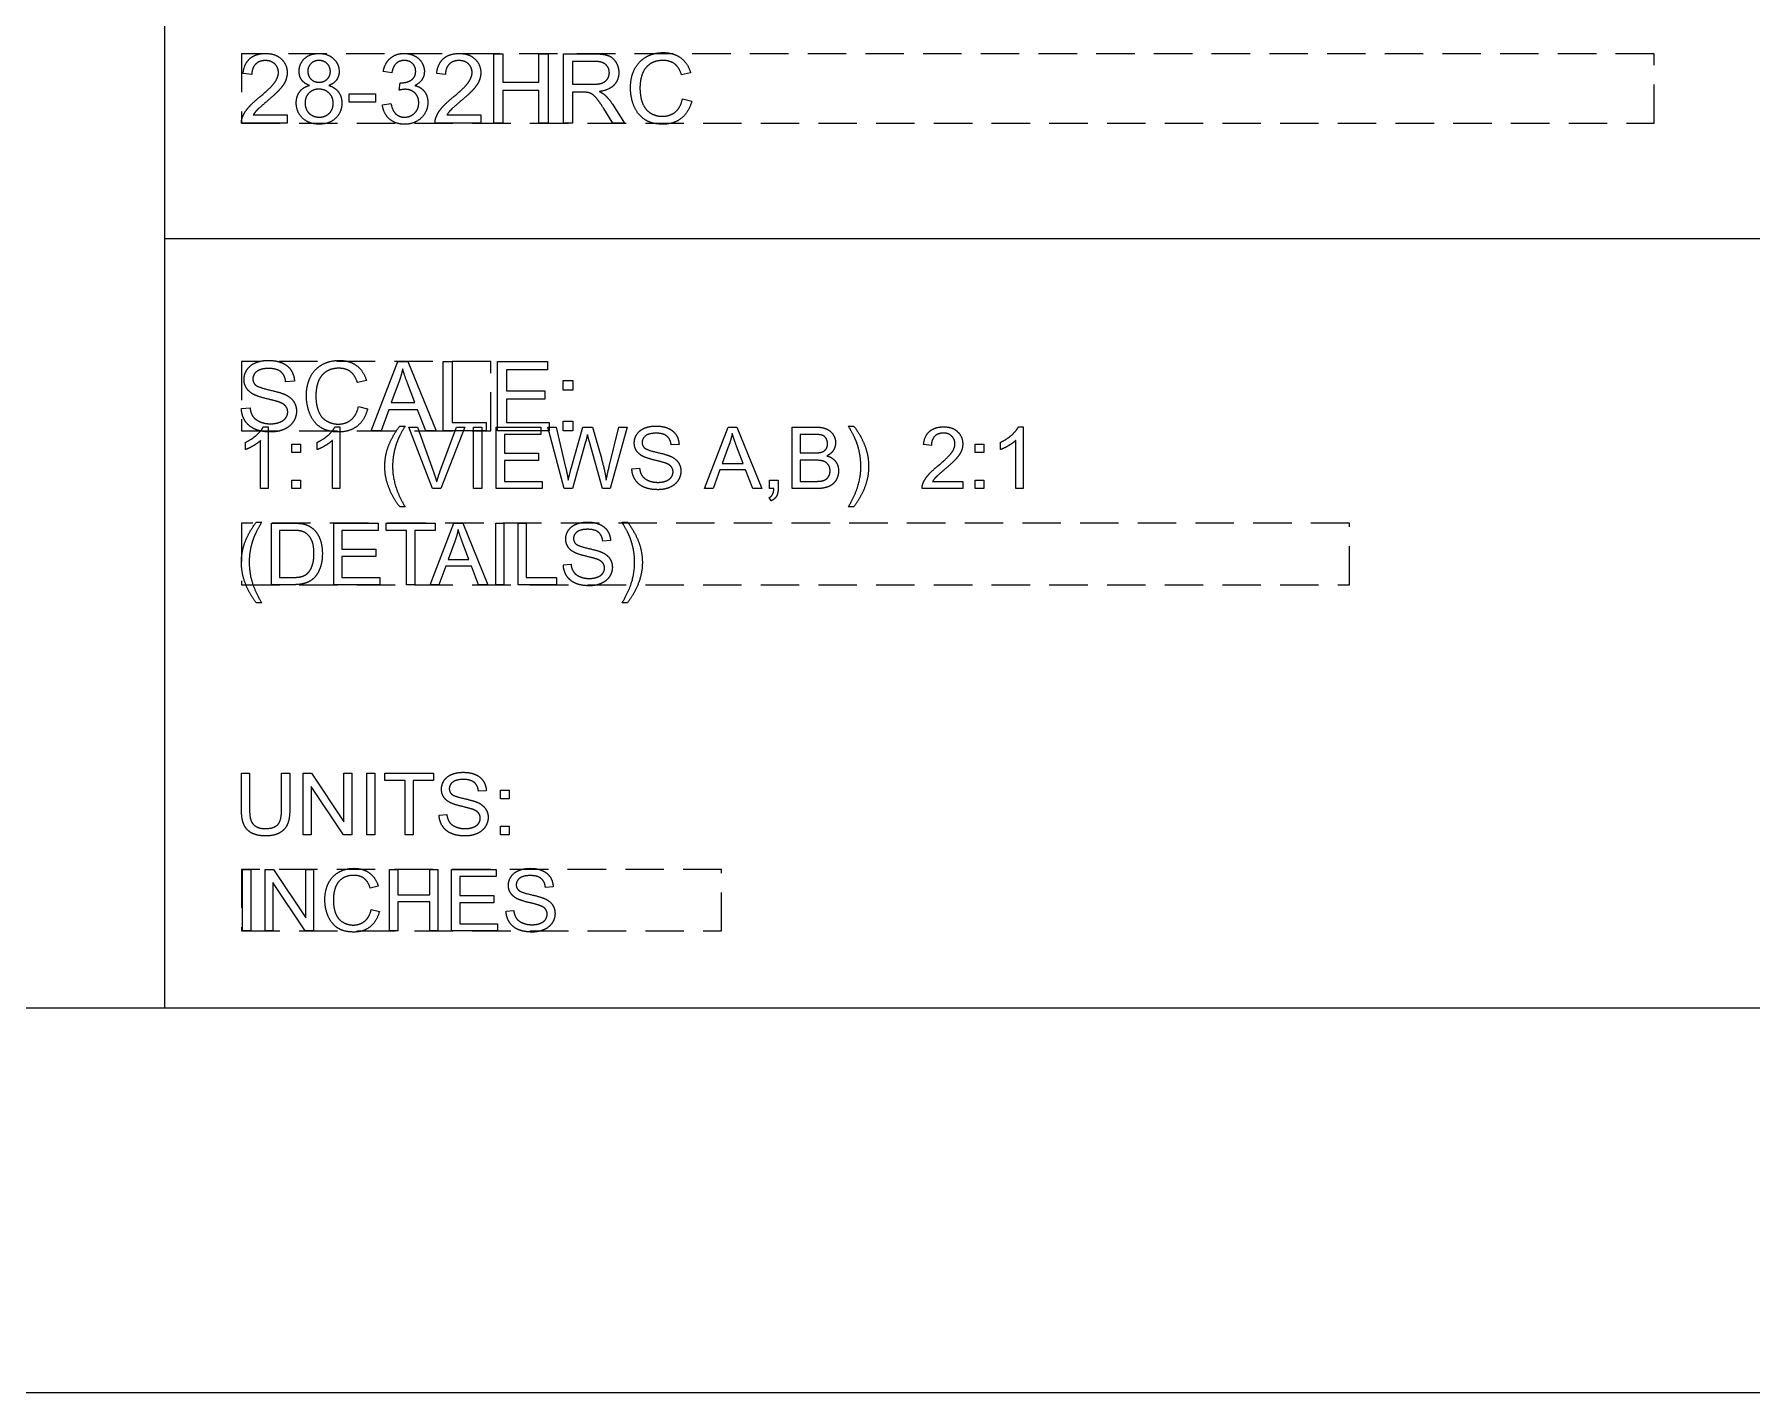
# Model space of a CAD drawing. Header units: millimetres. Extents: x 0 to 340, y 0 to 220.
# Drawn here: x 253.31 to 275.63, y 0 to 17.65 of the extents above; entities that cross this region are included whole.
import ezdxf

# ---------------------------------------------------------------- set-up
doc = ezdxf.new("R2010")
doc.units = ezdxf.units.MM
doc.linetypes.add('DASHED', pattern=[0.75, 0.5, -0.25])
doc.layers.get('0').update_dxf_attribs({"linetype": 'CONTINUOUS'})

msp = doc.modelspace()

# ---------------------------------------------------------------- linework, layer by layer
for p, q in [((255, 35), (255, 5)), ((259.28, 16.5), (259.28, 17.4)), ((259.28, 17.4), (259.399, 17.4)), ((259.399, 17.4), (259.399, 17.03)), ((259.866, 17.03), (259.866, 17.4)), ((259.866, 17.4), (259.986, 17.4)), ((259.986, 17.4), (259.986, 16.5)), ((260.186, 16.5), (260.186, 17.4)), ((260.186, 17.4), (260.585, 17.4)), ((260.59, 17.301), (260.305, 17.301)), ((260.305, 17.301), (260.305, 17.003)), ((256.136, 17.132), (256.022, 17.143)), ((257.955, 17.151), (257.844, 17.17)), ((258.051, 16.926), (258.063, 17.023)), ((258.652, 17.132), (258.539, 17.143)), ((259.399, 17.03), (259.866, 17.03)), ((260.305, 17.003), (260.561, 17.003)), ((261.838, 17.153), (261.72, 17.126)), ((257.402, 16.77), (257.402, 16.881)), ((257.402, 16.881), (257.741, 16.881)), ((257.741, 16.77), (257.402, 16.77)), ((257.741, 16.881), (257.741, 16.77)), ((257.833, 16.738), (257.944, 16.752)), ((259.866, 16.924), (259.399, 16.924)), ((259.399, 16.924), (259.399, 16.5)), ((259.866, 16.5), (259.866, 16.924)), ((260.443, 16.9), (260.305, 16.9)), ((260.305, 16.9), (260.305, 16.5)), ((260.822, 16.745), (260.979, 16.5)), ((261.734, 16.816), (261.853, 16.785)), ((256.155, 16.606), (256.596, 16.606)), ((256.596, 16.606), (256.596, 16.5)), ((258.671, 16.606), (259.113, 16.606)), ((259.113, 16.606), (259.113, 16.5)), ((260.829, 16.5), (260.71, 16.687)), ((256.596, 16.5), (256.001, 16.5)), ((259.113, 16.5), (258.518, 16.5)), ((259.399, 16.5), (259.28, 16.5)), ((259.986, 16.5), (259.866, 16.5)), ((260.305, 16.5), (260.186, 16.5)), ((260.979, 16.5), (260.829, 16.5)), ((255, 15), (335, 15)), ((257.688, 12.5), (258.034, 13.4)), ((258.034, 13.4), (258.162, 13.4)), ((258.162, 13.4), (258.531, 12.5)), ((258.621, 12.5), (258.621, 13.4)), ((258.621, 13.4), (258.74, 13.4)), ((258.74, 13.4), (258.74, 12.606)), ((259.327, 12.5), (259.327, 13.4)), ((259.327, 13.4), (259.978, 13.4)), ((259.978, 13.4), (259.978, 13.294)), ((259.978, 13.294), (259.447, 13.294)), ((259.447, 13.294), (259.447, 13.018)), ((256.689, 13.146), (256.575, 13.138)), ((257.625, 13.153), (257.508, 13.126)), ((258.047, 13.134), (257.948, 12.87)), ((258.253, 12.87), (258.159, 13.119)), ((259.447, 13.018), (259.944, 13.018)), ((259.944, 13.018), (259.944, 12.913)), ((260.18, 13.026), (260.18, 13.152)), ((260.18, 13.152), (260.306, 13.152)), ((260.306, 13.026), (260.18, 13.026)), ((260.306, 13.152), (260.306, 13.026)), ((256, 12.789), (256.112, 12.799)), ((257.521, 12.816), (257.64, 12.785)), ((257.914, 12.773), (257.815, 12.5)), ((258.29, 12.773), (257.914, 12.773)), ((257.948, 12.87), (258.253, 12.87)), ((258.395, 12.5), (258.29, 12.773)), ((259.944, 12.913), (259.447, 12.913)), ((259.447, 12.913), (259.447, 12.606)), ((256.285, 12.552), (256.349, 12.552)), ((256.349, 12.552), (256.349, 11.749)), ((257.217, 12.552), (257.281, 12.552)), ((257.281, 12.552), (257.281, 11.749)), ((257.815, 12.5), (257.688, 12.5)), ((258.058, 12.562), (258.128, 12.562)), ((258.483, 11.749), (258.174, 12.549)), ((258.174, 12.549), (258.288, 12.549)), ((258.288, 12.549), (258.496, 11.967)), ((258.531, 12.5), (258.395, 12.5)), ((258.581, 11.967), (258.797, 12.549)), ((258.905, 12.549), (258.592, 11.749)), ((259.183, 12.5), (258.621, 12.5)), ((258.74, 12.606), (259.183, 12.606)), ((258.797, 12.549), (258.905, 12.549)), ((259.018, 11.749), (259.018, 12.549)), ((259.018, 12.549), (259.124, 12.549)), ((259.124, 12.549), (259.124, 11.749)), ((259.183, 12.606), (259.183, 12.5)), ((259.313, 11.749), (259.313, 12.549)), ((259.313, 12.549), (259.891, 12.549)), ((259.999, 12.5), (259.327, 12.5)), ((259.447, 12.606), (259.999, 12.606)), ((259.891, 12.549), (259.891, 12.454)), ((260.196, 11.749), (259.984, 12.549)), ((259.984, 12.549), (260.092, 12.549)), ((259.999, 12.606), (259.999, 12.5)), ((260.092, 12.549), (260.214, 12.024)), ((260.18, 12.5), (260.18, 12.626)), ((260.18, 12.626), (260.306, 12.626)), ((260.306, 12.5), (260.18, 12.5)), ((260.284, 12.008), (260.436, 12.549)), ((260.306, 12.626), (260.306, 12.5)), ((260.436, 12.549), (260.564, 12.549)), ((260.564, 12.549), (260.678, 12.144)), ((260.78, 12.035), (260.906, 12.549)), ((261.012, 12.549), (260.793, 11.749)), ((260.906, 12.549), (261.012, 12.549)), ((262.017, 11.749), (262.325, 12.549)), ((262.325, 12.549), (262.439, 12.549)), ((262.439, 12.549), (262.766, 11.749)), ((263.157, 11.749), (263.157, 12.549)), ((263.157, 12.549), (263.457, 12.549)), ((263.888, 12.562), (263.959, 12.562)), ((266.099, 12.552), (266.162, 12.552)), ((266.162, 12.552), (266.162, 11.749)), ((256.054, 12.256), (256.054, 12.351)), ((256.25, 11.749), (256.25, 12.374)), ((256.655, 12.216), (256.655, 12.328)), ((256.655, 12.328), (256.767, 12.328)), ((256.767, 12.328), (256.767, 12.216)), ((256.986, 12.256), (256.986, 12.351)), ((257.183, 11.749), (257.183, 12.374)), ((259.891, 12.454), (259.419, 12.454)), ((259.419, 12.454), (259.419, 12.209)), ((260.474, 12.358), (260.304, 11.749)), ((260.691, 11.749), (260.522, 12.358)), ((261.688, 12.323), (261.586, 12.316)), ((262.336, 12.312), (262.248, 12.077)), ((262.52, 12.077), (262.436, 12.299)), ((263.423, 12.454), (263.263, 12.454)), ((263.263, 12.454), (263.263, 12.212)), ((264.967, 12.31), (264.866, 12.32)), ((265.536, 12.216), (265.536, 12.328)), ((265.536, 12.328), (265.648, 12.328)), ((265.648, 12.328), (265.648, 12.216)), ((265.867, 12.256), (265.867, 12.351)), ((266.064, 11.749), (266.064, 12.374)), ((256.767, 12.216), (256.655, 12.216)), ((259.419, 12.209), (259.861, 12.209)), ((259.861, 12.115), (259.419, 12.115)), ((259.419, 12.115), (259.419, 11.843)), ((259.861, 12.209), (259.861, 12.115)), ((262.248, 12.077), (262.52, 12.077)), ((263.263, 12.212), (263.436, 12.212)), ((263.448, 12.118), (263.263, 12.118)), ((263.263, 12.118), (263.263, 11.843)), ((265.648, 12.216), (265.536, 12.216)), ((256.655, 11.749), (256.655, 11.86)), ((256.655, 11.86), (256.767, 11.86)), ((256.767, 11.86), (256.767, 11.749)), ((259.419, 11.843), (259.91, 11.843)), ((259.91, 11.843), (259.91, 11.749)), ((261.075, 12.006), (261.175, 12.014)), ((262.218, 11.991), (262.13, 11.749)), ((262.552, 11.991), (262.218, 11.991)), ((262.646, 11.749), (262.552, 11.991)), ((262.864, 11.749), (262.864, 11.86)), ((262.864, 11.86), (262.976, 11.86)), ((262.976, 11.86), (262.976, 11.749)), ((263.263, 11.843), (263.462, 11.843)), ((264.984, 11.843), (265.376, 11.843)), ((265.376, 11.843), (265.376, 11.749)), ((265.536, 11.749), (265.536, 11.86)), ((265.536, 11.86), (265.648, 11.86)), ((265.648, 11.86), (265.648, 11.749)), ((256.349, 11.749), (256.25, 11.749)), ((256.767, 11.749), (256.655, 11.749)), ((257.281, 11.749), (257.183, 11.749)), ((258.592, 11.749), (258.483, 11.749)), ((259.124, 11.749), (259.018, 11.749)), ((259.91, 11.749), (259.313, 11.749)), ((260.304, 11.749), (260.196, 11.749)), ((260.793, 11.749), (260.691, 11.749)), ((262.13, 11.749), (262.017, 11.749)), ((262.766, 11.749), (262.646, 11.749)), ((262.885, 11.59), (262.857, 11.632)), ((262.92, 11.749), (262.864, 11.749)), ((263.462, 11.749), (263.157, 11.749)), ((265.376, 11.749), (264.847, 11.749)), ((265.648, 11.749), (265.536, 11.749)), ((266.162, 11.749), (266.064, 11.749)), ((258.128, 11.513), (258.058, 11.513)), ((263.959, 11.513), (263.888, 11.513)), ((256.194, 11.314), (256.264, 11.314)), ((256.391, 10.5), (256.391, 11.3)), ((256.391, 11.3), (256.666, 11.3)), ((256.665, 11.206), (256.497, 11.206)), ((256.497, 11.206), (256.497, 10.594)), ((257.2, 10.5), (257.2, 11.3)), ((257.2, 11.3), (257.778, 11.3)), ((257.778, 11.206), (257.306, 11.206)), ((257.306, 11.206), (257.306, 10.961)), ((257.778, 11.3), (257.778, 11.206)), ((257.883, 11.206), (257.883, 11.3)), ((257.883, 11.3), (258.517, 11.3)), ((258.147, 11.206), (257.883, 11.206)), ((258.147, 10.5), (258.147, 11.206)), ((258.517, 11.206), (258.253, 11.206)), ((258.253, 11.206), (258.253, 10.5)), ((258.455, 10.5), (258.762, 11.3)), ((258.517, 11.3), (258.517, 11.206)), ((258.762, 11.3), (258.876, 11.3)), ((258.876, 11.3), (259.204, 10.5)), ((259.306, 10.5), (259.306, 11.3)), ((259.306, 11.3), (259.412, 11.3)), ((259.412, 11.3), (259.412, 10.5)), ((259.595, 10.5), (259.595, 11.3)), ((259.595, 11.3), (259.7, 11.3)), ((259.7, 11.3), (259.7, 10.594)), ((260.947, 11.314), (261.018, 11.314)), ((257.306, 10.961), (257.748, 10.961)), ((257.748, 10.961), (257.748, 10.867)), ((258.774, 11.063), (258.686, 10.829)), ((258.957, 10.829), (258.874, 11.05)), ((260.797, 11.075), (260.696, 11.067)), ((257.748, 10.867), (257.306, 10.867)), ((257.306, 10.867), (257.306, 10.594)), ((258.655, 10.742), (258.568, 10.5)), ((258.99, 10.742), (258.655, 10.742)), ((258.686, 10.829), (258.957, 10.829)), ((259.083, 10.5), (258.99, 10.742)), ((260.184, 10.757), (260.284, 10.766)), ((256.679, 10.5), (256.391, 10.5)), ((256.497, 10.594), (256.667, 10.594)), ((257.797, 10.5), (257.2, 10.5)), ((257.306, 10.594), (257.797, 10.594)), ((257.797, 10.594), (257.797, 10.5)), ((258.253, 10.5), (258.147, 10.5)), ((258.568, 10.5), (258.455, 10.5)), ((259.204, 10.5), (259.083, 10.5)), ((259.412, 10.5), (259.306, 10.5)), ((260.094, 10.5), (259.595, 10.5)), ((259.7, 10.594), (260.094, 10.594)), ((260.094, 10.594), (260.094, 10.5)), ((256.264, 10.265), (256.194, 10.265)), ((261.018, 10.265), (260.947, 10.265)), ((256, 7.586), (256, 8.049)), ((256, 8.049), (256.106, 8.049)), ((256.106, 8.049), (256.106, 7.587)), ((256.523, 8.049), (256.629, 8.049)), ((256.523, 7.587), (256.523, 8.049)), ((256.629, 8.049), (256.629, 7.586)), ((256.804, 7.249), (256.804, 8.049)), ((256.804, 8.049), (256.913, 8.049)), ((256.913, 8.049), (257.333, 7.42)), ((257.333, 7.42), (257.333, 8.049)), ((257.333, 8.049), (257.435, 8.049)), ((257.435, 8.049), (257.435, 7.249)), ((257.631, 7.249), (257.631, 8.049)), ((257.631, 8.049), (257.736, 8.049)), ((257.736, 8.049), (257.736, 7.249)), ((257.863, 7.954), (257.863, 8.049)), ((257.863, 8.049), (258.497, 8.049)), ((258.497, 8.049), (258.497, 7.954)), ((257.326, 7.249), (256.906, 7.877)), ((256.906, 7.877), (256.906, 7.249)), ((258.127, 7.954), (257.863, 7.954)), ((258.127, 7.249), (258.127, 7.954)), ((258.497, 7.954), (258.232, 7.954)), ((258.232, 7.954), (258.232, 7.249)), ((259.183, 7.823), (259.081, 7.816)), ((259.366, 7.716), (259.366, 7.828)), ((259.366, 7.828), (259.478, 7.828)), ((259.478, 7.828), (259.478, 7.716)), ((259.478, 7.716), (259.366, 7.716)), ((258.57, 7.506), (258.67, 7.514)), ((256.906, 7.249), (256.804, 7.249)), ((257.435, 7.249), (257.326, 7.249)), ((257.736, 7.249), (257.631, 7.249)), ((258.232, 7.249), (258.127, 7.249)), ((259.366, 7.249), (259.366, 7.36)), ((259.366, 7.36), (259.478, 7.36)), ((259.478, 7.249), (259.366, 7.249)), ((259.478, 7.36), (259.478, 7.249)), ((256.016, 6), (256.016, 6.8)), ((256.016, 6.8), (256.122, 6.8)), ((256.122, 6.8), (256.122, 6)), ((256.308, 6), (256.308, 6.8)), ((256.308, 6.8), (256.416, 6.8)), ((256.416, 6.8), (256.837, 6.172)), ((256.837, 6.172), (256.837, 6.8)), ((256.837, 6.8), (256.938, 6.8)), ((256.938, 6.8), (256.938, 6)), ((257.926, 6), (257.926, 6.8)), ((257.926, 6.8), (258.032, 6.8)), ((258.032, 6.8), (258.032, 6.471)), ((258.448, 6.471), (258.448, 6.8)), ((258.448, 6.8), (258.554, 6.8)), ((258.554, 6.8), (258.554, 6)), ((258.732, 6), (258.732, 6.8)), ((258.732, 6.8), (259.311, 6.8)), ((259.311, 6.706), (258.838, 6.706)), ((258.838, 6.706), (258.838, 6.461)), ((259.311, 6.8), (259.311, 6.706)), ((256.829, 6), (256.409, 6.629)), ((256.409, 6.629), (256.409, 6)), ((257.779, 6.581), (257.675, 6.556)), ((260.052, 6.575), (259.951, 6.567)), ((257.687, 6.28), (257.793, 6.254)), ((258.032, 6.471), (258.448, 6.471)), ((258.448, 6.377), (258.032, 6.377)), ((258.032, 6.377), (258.032, 6)), ((258.448, 6), (258.448, 6.377)), ((258.838, 6.461), (259.281, 6.461)), ((259.281, 6.367), (258.838, 6.367)), ((258.838, 6.367), (258.838, 6.094)), ((259.281, 6.461), (259.281, 6.367)), ((259.44, 6.257), (259.539, 6.266)), ((258.838, 6.094), (259.329, 6.094)), ((259.329, 6.094), (259.329, 6)), ((256.122, 6), (256.016, 6)), ((256.409, 6), (256.308, 6)), ((256.938, 6), (256.829, 6)), ((258.032, 6), (257.926, 6)), ((258.554, 6), (258.448, 6)), ((259.329, 6), (258.732, 6)), ((5, 5), (335, 5)), ((255, 5), (335, 5)), ((0, 0), (340, 0))]:
    msp.add_line(p, q)
at = {"linetype": 'DASHED'}
for p, q in [((274.36, 17.4), (256, 17.4)), ((256, 17.4), (256, 16.5)), ((274.36, 16.5), (274.36, 17.4)), ((256, 16.5), (274.36, 16.5)), ((259.24, 13.4), (256, 13.4)), ((256, 13.4), (256, 12.5)), ((259.24, 12.5), (259.24, 13.4)), ((256, 12.5), (259.24, 12.5)), ((270.4, 11.3), (256, 11.3)), ((256, 11.3), (256, 10.5)), ((270.4, 10.5), (270.4, 11.3)), ((256, 10.5), (270.4, 10.5)), ((262.24, 6.8), (256, 6.8)), ((256, 6.8), (256, 6)), ((262.24, 6), (262.24, 6.8)), ((256, 6), (262.24, 6))]:
    msp.add_line(p, q, dxfattribs=at)
for points in [[(261.264, 17.361), (261.363, 17.415), (261.482, 17.415)], [(261.482, 17.415), (261.617, 17.415), (261.709, 17.347)], [(256.022, 17.143), (256.034, 17.27), (256.11, 17.337)], [(256.11, 17.337), (256.186, 17.404), (256.314, 17.404)], [(256.184, 17.264), (256.136, 17.216), (256.136, 17.132)], [(256.312, 17.312), (256.232, 17.312), (256.184, 17.264)], [(256.434, 17.267), (256.387, 17.312), (256.312, 17.312)], [(256.314, 17.404), (256.444, 17.404), (256.519, 17.332)], [(256.481, 17.156), (256.481, 17.222), (256.434, 17.267)], [(256.519, 17.332), (256.595, 17.26), (256.595, 17.154)], [(256.75, 17.172), (256.75, 17.27), (256.82, 17.337)], [(256.82, 17.337), (256.891, 17.404), (257.008, 17.404)], [(256.904, 17.272), (256.863, 17.232), (256.863, 17.175)], [(257.009, 17.313), (256.946, 17.313), (256.904, 17.272)], [(257.008, 17.404), (257.126, 17.404), (257.198, 17.335)], [(257.114, 17.271), (257.072, 17.313), (257.009, 17.313)], [(257.156, 17.169), (257.156, 17.23), (257.114, 17.271)], [(257.198, 17.335), (257.27, 17.267), (257.27, 17.169)], [(257.844, 17.17), (257.864, 17.282), (257.936, 17.343)], [(257.936, 17.343), (258.008, 17.404), (258.115, 17.404)], [(258.01, 17.272), (257.967, 17.232), (257.955, 17.151)], [(258.117, 17.313), (258.053, 17.313), (258.01, 17.272)], [(258.115, 17.404), (258.189, 17.404), (258.251, 17.372)], [(258.224, 17.273), (258.182, 17.313), (258.117, 17.313)], [(258.265, 17.172), (258.265, 17.233), (258.224, 17.273)], [(258.251, 17.372), (258.313, 17.34), (258.345, 17.286)], [(258.345, 17.286), (258.378, 17.231), (258.378, 17.17)], [(258.539, 17.143), (258.55, 17.27), (258.626, 17.337)], [(258.626, 17.337), (258.702, 17.404), (258.831, 17.404)], [(258.701, 17.264), (258.653, 17.216), (258.652, 17.132)], [(258.828, 17.312), (258.748, 17.312), (258.701, 17.264)], [(258.951, 17.267), (258.904, 17.312), (258.828, 17.312)], [(258.831, 17.404), (258.96, 17.404), (259.036, 17.332)], [(258.998, 17.156), (258.998, 17.222), (258.951, 17.267)], [(259.036, 17.332), (259.111, 17.26), (259.111, 17.154)], [(260.585, 17.4), (260.705, 17.4), (260.768, 17.376)], [(260.736, 17.259), (260.69, 17.301), (260.59, 17.301)], [(260.782, 17.154), (260.782, 17.218), (260.736, 17.259)], [(260.768, 17.376), (260.83, 17.352), (260.868, 17.29)], [(260.868, 17.29), (260.905, 17.229), (260.905, 17.154)], [(261.057, 16.957), (261.057, 17.097), (261.111, 17.202)], [(261.111, 17.202), (261.165, 17.307), (261.264, 17.361)], [(261.306, 17.264), (261.237, 17.214), (261.208, 17.13)], [(261.48, 17.313), (261.376, 17.313), (261.306, 17.264)], [(261.63, 17.269), (261.57, 17.313), (261.48, 17.313)], [(261.72, 17.126), (261.689, 17.224), (261.63, 17.269)], [(261.709, 17.347), (261.802, 17.278), (261.838, 17.153)], [(256.231, 16.833), (256.378, 16.953), (256.43, 17.023)], [(256.43, 17.023), (256.481, 17.094), (256.481, 17.156)], [(256.573, 17.048), (256.551, 16.995), (256.499, 16.938)], [(256.595, 17.154), (256.595, 17.1), (256.573, 17.048)], [(256.783, 17.06), (256.75, 17.107), (256.75, 17.172)], [(256.758, 16.907), (256.802, 16.967), (256.885, 16.988)], [(256.885, 16.988), (256.816, 17.013), (256.783, 17.06)], [(256.863, 17.175), (256.863, 17.111), (256.904, 17.071)], [(256.904, 17.071), (256.945, 17.03), (257.011, 17.03)], [(257.011, 17.03), (257.074, 17.03), (257.115, 17.071)], [(257.115, 17.071), (257.156, 17.111), (257.156, 17.169)], [(257.237, 17.06), (257.204, 17.013), (257.137, 16.988)], [(257.137, 16.988), (257.22, 16.961), (257.263, 16.901)], [(257.27, 17.169), (257.27, 17.106), (257.237, 17.06)], [(258.063, 17.023), (258.074, 17.022), (258.081, 17.022)], [(258.081, 17.022), (258.152, 17.022), (258.208, 17.059)], [(258.208, 17.059), (258.265, 17.095), (258.265, 17.172)], [(258.347, 17.064), (258.316, 17.016), (258.254, 16.987)], [(258.254, 16.987), (258.334, 16.969), (258.378, 16.911)], [(258.378, 17.17), (258.378, 17.111), (258.347, 17.064)], [(258.748, 16.833), (258.895, 16.953), (258.946, 17.023)], [(258.946, 17.023), (258.998, 17.094), (258.998, 17.156)], [(259.089, 17.048), (259.067, 16.995), (259.016, 16.938)], [(259.111, 17.154), (259.111, 17.1), (259.089, 17.048)], [(260.561, 17.003), (260.642, 17.003), (260.688, 17.02)], [(260.843, 16.993), (260.781, 16.927), (260.652, 16.909)], [(260.688, 17.02), (260.735, 17.037), (260.758, 17.074)], [(260.758, 17.074), (260.782, 17.111), (260.782, 17.154)], [(260.905, 17.154), (260.905, 17.059), (260.843, 16.993)], [(261.208, 17.13), (261.18, 17.046), (261.18, 16.957)], [(256.087, 16.696), (256.137, 16.755), (256.231, 16.833)], [(256.329, 16.779), (256.23, 16.696), (256.201, 16.666)], [(256.499, 16.938), (256.448, 16.88), (256.329, 16.779)], [(256.713, 16.76), (256.713, 16.848), (256.758, 16.907)], [(256.795, 16.564), (256.713, 16.642), (256.713, 16.76)], [(256.878, 16.889), (256.827, 16.837), (256.827, 16.76)], [(256.827, 16.76), (256.827, 16.712), (256.849, 16.668)], [(257.007, 16.94), (256.929, 16.94), (256.878, 16.889)], [(257.14, 16.888), (257.087, 16.94), (257.007, 16.94)], [(257.193, 16.756), (257.193, 16.836), (257.14, 16.888)], [(257.142, 16.626), (257.193, 16.677), (257.193, 16.756)], [(257.306, 16.757), (257.306, 16.642), (257.225, 16.563)], [(257.263, 16.901), (257.306, 16.841), (257.306, 16.757)], [(257.944, 16.752), (257.963, 16.658), (258.008, 16.617)], [(258.129, 16.938), (258.098, 16.938), (258.051, 16.926)], [(258.256, 16.889), (258.206, 16.938), (258.129, 16.938)], [(258.252, 16.63), (258.305, 16.684), (258.305, 16.763)], [(258.305, 16.763), (258.305, 16.839), (258.256, 16.889)], [(258.423, 16.766), (258.423, 16.648), (258.337, 16.566)], [(258.378, 16.911), (258.423, 16.853), (258.423, 16.766)], [(258.603, 16.696), (258.653, 16.755), (258.748, 16.833)], [(258.845, 16.779), (258.746, 16.696), (258.718, 16.666)], [(259.016, 16.938), (258.965, 16.88), (258.845, 16.779)], [(260.509, 16.895), (260.489, 16.9), (260.443, 16.9)], [(260.564, 16.871), (260.537, 16.889), (260.509, 16.895)], [(260.624, 16.811), (260.59, 16.854), (260.564, 16.871)], [(260.71, 16.687), (260.658, 16.768), (260.624, 16.811)], [(260.652, 16.909), (260.699, 16.887), (260.723, 16.865)], [(260.723, 16.865), (260.776, 16.817), (260.822, 16.745)], [(261.105, 16.715), (261.057, 16.828), (261.057, 16.957)], [(261.18, 16.957), (261.18, 16.843), (261.214, 16.757)], [(261.214, 16.757), (261.247, 16.671), (261.318, 16.629)], [(261.64, 16.644), (261.709, 16.702), (261.734, 16.816)], [(261.853, 16.785), (261.816, 16.639), (261.718, 16.562)], [(256.001, 16.5), (256, 16.54), (256.014, 16.577)], [(256.014, 16.577), (256.037, 16.638), (256.087, 16.696)], [(256.201, 16.666), (256.173, 16.636), (256.155, 16.606)], [(257.01, 16.485), (256.877, 16.485), (256.795, 16.564)], [(256.849, 16.668), (256.872, 16.624), (256.916, 16.6)], [(256.916, 16.6), (256.96, 16.576), (257.011, 16.576)], [(257.225, 16.563), (257.143, 16.485), (257.01, 16.485)], [(257.011, 16.576), (257.09, 16.576), (257.142, 16.626)], [(257.922, 16.555), (257.844, 16.625), (257.833, 16.738)], [(258.119, 16.484), (258.001, 16.484), (257.922, 16.555)], [(258.008, 16.617), (258.054, 16.576), (258.12, 16.576)], [(258.337, 16.566), (258.251, 16.484), (258.119, 16.484)], [(258.12, 16.576), (258.198, 16.576), (258.252, 16.63)], [(258.518, 16.5), (258.516, 16.54), (258.531, 16.577)], [(258.531, 16.577), (258.553, 16.638), (258.603, 16.696)], [(258.718, 16.666), (258.69, 16.636), (258.671, 16.606)], [(261.244, 16.544), (261.153, 16.603), (261.105, 16.715)], [(261.48, 16.485), (261.335, 16.485), (261.244, 16.544)], [(261.318, 16.629), (261.388, 16.587), (261.471, 16.587)], [(261.471, 16.587), (261.571, 16.587), (261.64, 16.644)], [(261.718, 16.562), (261.621, 16.485), (261.48, 16.485)], [(256.186, 13.385), (256.26, 13.415), (256.351, 13.415)], [(256.351, 13.415), (256.451, 13.415), (256.528, 13.383)], [(257.051, 13.361), (257.15, 13.415), (257.27, 13.415)], [(257.27, 13.415), (257.405, 13.415), (257.497, 13.347)], [(256.034, 13.167), (256.034, 13.235), (256.073, 13.295)], [(256.073, 13.295), (256.112, 13.354), (256.186, 13.385)], [(256.199, 13.271), (256.149, 13.231), (256.149, 13.175)], [(256.149, 13.175), (256.149, 13.127), (256.184, 13.095)], [(256.356, 13.31), (256.248, 13.31), (256.199, 13.271)], [(256.513, 13.267), (256.46, 13.31), (256.356, 13.31)], [(256.575, 13.138), (256.566, 13.223), (256.513, 13.267)], [(256.528, 13.383), (256.604, 13.351), (256.645, 13.288)], [(256.645, 13.288), (256.686, 13.226), (256.689, 13.146)], [(256.845, 12.957), (256.845, 13.097), (256.898, 13.202)], [(256.898, 13.202), (256.952, 13.307), (257.051, 13.361)], [(257.094, 13.264), (257.024, 13.214), (256.996, 13.13)], [(257.267, 13.313), (257.163, 13.313), (257.094, 13.264)], [(257.417, 13.269), (257.357, 13.313), (257.267, 13.313)], [(257.508, 13.126), (257.476, 13.224), (257.417, 13.269)], [(257.497, 13.347), (257.589, 13.278), (257.625, 13.153)], [(258.095, 13.305), (258.078, 13.219), (258.047, 13.134)], [(258.159, 13.119), (258.116, 13.232), (258.095, 13.305)], [(256.066, 13.055), (256.034, 13.105), (256.034, 13.167)], [(256.162, 12.971), (256.098, 13.005), (256.066, 13.055)], [(256.336, 12.915), (256.212, 12.945), (256.162, 12.971)], [(256.184, 13.095), (256.219, 13.064), (256.364, 13.031)], [(256.364, 13.031), (256.509, 12.998), (256.563, 12.974)], [(256.563, 12.974), (256.642, 12.938), (256.679, 12.882)], [(256.892, 12.715), (256.845, 12.828), (256.845, 12.957)], [(256.996, 13.13), (256.968, 13.046), (256.968, 12.957)], [(256.968, 12.957), (256.968, 12.843), (257.001, 12.757)], [(256.049, 12.627), (256.002, 12.699), (256, 12.789)], [(256.112, 12.799), (256.12, 12.731), (256.149, 12.688)], [(256.496, 12.871), (256.46, 12.886), (256.336, 12.915)], [(256.577, 12.818), (256.553, 12.85), (256.496, 12.871)], [(256.576, 12.667), (256.602, 12.703), (256.602, 12.744)], [(256.602, 12.744), (256.602, 12.787), (256.577, 12.818)], [(256.716, 12.754), (256.716, 12.682), (256.675, 12.619)], [(256.679, 12.882), (256.716, 12.827), (256.716, 12.754)], [(257.001, 12.757), (257.034, 12.671), (257.105, 12.629)], [(257.427, 12.644), (257.497, 12.702), (257.521, 12.816)], [(257.64, 12.785), (257.603, 12.639), (257.506, 12.562)], [(256.179, 12.52), (256.096, 12.556), (256.049, 12.627)], [(256.149, 12.688), (256.179, 12.645), (256.24, 12.618)], [(256.384, 12.485), (256.262, 12.485), (256.179, 12.52)], [(256.198, 12.445), (256.26, 12.5), (256.285, 12.552)], [(256.24, 12.618), (256.301, 12.591), (256.378, 12.591)], [(256.378, 12.591), (256.446, 12.591), (256.498, 12.612)], [(256.557, 12.52), (256.48, 12.485), (256.384, 12.485)], [(256.498, 12.612), (256.551, 12.632), (256.576, 12.667)], [(256.675, 12.619), (256.634, 12.555), (256.557, 12.52)], [(257.031, 12.544), (256.94, 12.603), (256.892, 12.715)], [(257.268, 12.485), (257.122, 12.485), (257.031, 12.544)], [(257.105, 12.629), (257.176, 12.587), (257.258, 12.587)], [(257.13, 12.445), (257.192, 12.5), (257.217, 12.552)], [(257.258, 12.587), (257.358, 12.587), (257.427, 12.644)], [(257.506, 12.562), (257.408, 12.485), (257.268, 12.485)], [(257.906, 12.287), (257.955, 12.425), (258.058, 12.562)], [(258.128, 12.562), (258.062, 12.449), (258.041, 12.4)], [(261.14, 12.455), (261.174, 12.508), (261.24, 12.535)], [(261.24, 12.535), (261.306, 12.562), (261.387, 12.562)], [(261.387, 12.562), (261.476, 12.562), (261.544, 12.534)], [(261.544, 12.534), (261.612, 12.505), (261.649, 12.449)], [(263.457, 12.549), (263.549, 12.549), (263.604, 12.524)], [(263.604, 12.524), (263.659, 12.5), (263.691, 12.45)], [(263.976, 12.398), (263.955, 12.448), (263.888, 12.562)], [(263.959, 12.562), (264.061, 12.425), (264.11, 12.287)], [(264.944, 12.493), (265.012, 12.552), (265.126, 12.552)], [(265.126, 12.552), (265.241, 12.552), (265.308, 12.488)], [(266.011, 12.445), (266.073, 12.5), (266.099, 12.552)], [(256.054, 12.351), (256.136, 12.39), (256.198, 12.445)], [(256.157, 12.307), (256.1, 12.273), (256.054, 12.256)], [(256.25, 12.374), (256.215, 12.341), (256.157, 12.307)], [(256.986, 12.351), (257.068, 12.39), (257.13, 12.445)], [(257.089, 12.307), (257.032, 12.273), (256.986, 12.256)], [(257.183, 12.374), (257.147, 12.341), (257.089, 12.307)], [(257.864, 12.038), (257.864, 12.168), (257.906, 12.287)], [(258.041, 12.4), (258.008, 12.325), (257.989, 12.243)], [(260.497, 12.452), (260.485, 12.397), (260.474, 12.358)], [(260.522, 12.358), (260.501, 12.435), (260.497, 12.452)], [(261.106, 12.342), (261.106, 12.402), (261.14, 12.455)], [(261.134, 12.242), (261.106, 12.287), (261.106, 12.342)], [(261.252, 12.434), (261.208, 12.398), (261.208, 12.349)], [(261.208, 12.349), (261.208, 12.306), (261.239, 12.278)], [(261.239, 12.278), (261.269, 12.25), (261.398, 12.221)], [(261.392, 12.469), (261.295, 12.469), (261.252, 12.434)], [(261.531, 12.43), (261.484, 12.469), (261.392, 12.469)], [(261.586, 12.316), (261.578, 12.391), (261.531, 12.43)], [(261.649, 12.449), (261.685, 12.394), (261.688, 12.323)], [(262.379, 12.465), (262.364, 12.388), (262.336, 12.312)], [(262.436, 12.299), (262.398, 12.4), (262.379, 12.465)], [(263.544, 12.443), (263.509, 12.454), (263.423, 12.454)], [(263.599, 12.402), (263.58, 12.432), (263.544, 12.443)], [(263.598, 12.262), (263.618, 12.289), (263.618, 12.331)], [(263.618, 12.331), (263.618, 12.371), (263.599, 12.402)], [(263.691, 12.45), (263.722, 12.399), (263.722, 12.344)], [(263.722, 12.344), (263.722, 12.293), (263.694, 12.247)], [(264.028, 12.241), (264.009, 12.323), (263.976, 12.398)], [(264.11, 12.287), (264.152, 12.168), (264.152, 12.038)], [(264.866, 12.32), (264.876, 12.433), (264.944, 12.493)], [(265.01, 12.428), (264.968, 12.385), (264.967, 12.31)], [(265.124, 12.471), (265.053, 12.471), (265.01, 12.428)], [(265.232, 12.43), (265.191, 12.471), (265.124, 12.471)], [(265.228, 12.214), (265.274, 12.276), (265.274, 12.332)], [(265.274, 12.332), (265.274, 12.39), (265.232, 12.43)], [(265.308, 12.488), (265.375, 12.424), (265.375, 12.33)], [(265.375, 12.33), (265.375, 12.282), (265.356, 12.235)], [(265.867, 12.351), (265.95, 12.39), (266.011, 12.445)], [(265.971, 12.307), (265.913, 12.273), (265.867, 12.256)], [(266.064, 12.374), (266.028, 12.341), (265.971, 12.307)], [(257.989, 12.243), (257.965, 12.141), (257.965, 12.038)], [(260.678, 12.144), (260.721, 11.993), (260.741, 11.86)], [(261.219, 12.168), (261.162, 12.198), (261.134, 12.242)], [(261.374, 12.118), (261.263, 12.144), (261.219, 12.168)], [(261.516, 12.079), (261.484, 12.091), (261.374, 12.118)], [(261.398, 12.221), (261.527, 12.192), (261.575, 12.17)], [(261.588, 12.032), (261.566, 12.06), (261.516, 12.079)], [(261.575, 12.17), (261.645, 12.138), (261.679, 12.088)], [(261.679, 12.088), (261.712, 12.039), (261.712, 11.974)], [(263.436, 12.212), (263.506, 12.212), (263.537, 12.222)], [(263.565, 12.105), (263.524, 12.118), (263.448, 12.118)], [(263.537, 12.222), (263.577, 12.234), (263.598, 12.262)], [(263.628, 12.058), (263.605, 12.091), (263.565, 12.105)], [(263.694, 12.247), (263.667, 12.202), (263.61, 12.174)], [(263.61, 12.174), (263.683, 12.153), (263.722, 12.102)], [(263.651, 11.98), (263.651, 12.025), (263.628, 12.058)], [(263.722, 12.102), (263.761, 12.05), (263.761, 11.98)], [(264.051, 12.038), (264.051, 12.14), (264.028, 12.241)], [(265.052, 12.044), (265.183, 12.151), (265.228, 12.214)], [(265.29, 12.138), (265.245, 12.086), (265.139, 11.997)], [(265.356, 12.235), (265.336, 12.189), (265.29, 12.138)], [(257.92, 11.753), (257.864, 11.891), (257.864, 12.038)], [(257.965, 12.038), (257.965, 11.775), (258.128, 11.513)], [(258.496, 11.967), (258.521, 11.898), (258.538, 11.836)], [(258.538, 11.836), (258.557, 11.902), (258.581, 11.967)], [(260.214, 12.024), (260.234, 11.942), (260.248, 11.86)], [(260.248, 11.86), (260.278, 11.989), (260.284, 12.008)], [(260.741, 11.86), (260.756, 11.936), (260.78, 12.035)], [(261.119, 11.862), (261.077, 11.925), (261.075, 12.006)], [(261.234, 11.767), (261.161, 11.798), (261.119, 11.862)], [(261.175, 12.014), (261.182, 11.954), (261.208, 11.916)], [(261.208, 11.916), (261.234, 11.877), (261.288, 11.854)], [(261.288, 11.854), (261.343, 11.83), (261.411, 11.83)], [(261.411, 11.83), (261.472, 11.83), (261.518, 11.848)], [(261.518, 11.848), (261.565, 11.866), (261.587, 11.897)], [(261.675, 11.854), (261.639, 11.798), (261.57, 11.766)], [(261.587, 11.897), (261.61, 11.929), (261.61, 11.966)], [(261.61, 11.966), (261.61, 12.003), (261.588, 12.032)], [(261.712, 11.974), (261.712, 11.911), (261.675, 11.854)], [(263.462, 11.843), (263.513, 11.843), (263.534, 11.847)], [(263.534, 11.847), (263.571, 11.853), (263.595, 11.869)], [(263.595, 11.869), (263.62, 11.884), (263.635, 11.913)], [(263.635, 11.913), (263.651, 11.942), (263.651, 11.98)], [(263.737, 11.876), (263.714, 11.828), (263.679, 11.802)], [(263.761, 11.98), (263.761, 11.924), (263.737, 11.876)], [(263.888, 11.513), (264.051, 11.775), (264.051, 12.038)], [(264.152, 12.038), (264.152, 11.891), (264.096, 11.753)], [(264.859, 11.817), (264.879, 11.871), (264.924, 11.923)], [(264.924, 11.923), (264.968, 11.976), (265.052, 12.044)], [(265.025, 11.896), (265, 11.87), (264.984, 11.843)], [(265.139, 11.997), (265.05, 11.923), (265.025, 11.896)], [(258.058, 11.513), (257.977, 11.616), (257.92, 11.753)], [(261.416, 11.735), (261.308, 11.735), (261.234, 11.767)], [(261.57, 11.766), (261.502, 11.735), (261.416, 11.735)], [(262.857, 11.632), (262.888, 11.646), (262.903, 11.672)], [(262.954, 11.649), (262.932, 11.611), (262.885, 11.59)], [(262.903, 11.672), (262.918, 11.699), (262.92, 11.749)], [(262.976, 11.749), (262.976, 11.687), (262.954, 11.649)], [(263.591, 11.762), (263.538, 11.749), (263.462, 11.749)], [(263.679, 11.802), (263.644, 11.775), (263.591, 11.762)], [(264.096, 11.753), (264.039, 11.616), (263.959, 11.513)], [(264.847, 11.749), (264.846, 11.784), (264.859, 11.817)], [(256.042, 11.039), (256.091, 11.177), (256.194, 11.314)], [(256.264, 11.314), (256.198, 11.2), (256.177, 11.152)], [(256.802, 11.189), (256.759, 11.206), (256.665, 11.206)], [(256.666, 11.3), (256.76, 11.3), (256.809, 11.289)], [(256.902, 11.099), (256.861, 11.166), (256.802, 11.189)], [(256.809, 11.289), (256.877, 11.273), (256.926, 11.231)], [(256.926, 11.231), (256.989, 11.178), (257.021, 11.095)], [(258.817, 11.216), (258.802, 11.139), (258.774, 11.063)], [(258.874, 11.05), (258.835, 11.151), (258.817, 11.216)], [(260.215, 11.093), (260.215, 11.154), (260.249, 11.206)], [(260.249, 11.206), (260.284, 11.259), (260.35, 11.286)], [(260.361, 11.185), (260.317, 11.15), (260.317, 11.1)], [(260.35, 11.286), (260.416, 11.314), (260.497, 11.314)], [(260.501, 11.22), (260.405, 11.22), (260.361, 11.185)], [(260.497, 11.314), (260.586, 11.314), (260.653, 11.285)], [(260.64, 11.182), (260.593, 11.22), (260.501, 11.22)], [(260.696, 11.067), (260.688, 11.143), (260.64, 11.182)], [(260.653, 11.285), (260.721, 11.256), (260.758, 11.201)], [(260.758, 11.201), (260.795, 11.145), (260.797, 11.075)], [(261.035, 11.15), (261.014, 11.199), (260.947, 11.314)], [(261.018, 11.314), (261.12, 11.177), (261.169, 11.039)], [(256, 10.79), (256, 10.92), (256.042, 11.039)], [(256.124, 10.994), (256.101, 10.892), (256.101, 10.789)], [(256.177, 11.152), (256.144, 11.076), (256.124, 10.994)], [(256.943, 10.906), (256.943, 11.032), (256.902, 11.099)], [(257.021, 11.095), (257.052, 11.011), (257.052, 10.904)], [(260.243, 10.994), (260.215, 11.038), (260.215, 11.093)], [(260.329, 10.919), (260.271, 10.949), (260.243, 10.994)], [(260.317, 11.1), (260.317, 11.057), (260.348, 11.029)], [(260.348, 11.029), (260.379, 11.002), (260.508, 10.972)], [(260.508, 10.972), (260.637, 10.943), (260.685, 10.921)], [(261.087, 10.993), (261.068, 11.075), (261.035, 11.15)], [(261.111, 10.789), (261.111, 10.892), (261.087, 10.993)], [(261.169, 11.039), (261.211, 10.92), (261.211, 10.79)], [(256.056, 10.505), (256, 10.642), (256, 10.79)], [(256.101, 10.789), (256.101, 10.527), (256.264, 10.265)], [(256.863, 10.651), (256.901, 10.688), (256.922, 10.752)], [(256.922, 10.752), (256.943, 10.815), (256.943, 10.906)], [(257.031, 10.743), (257.01, 10.672), (256.976, 10.626)], [(257.052, 10.904), (257.052, 10.813), (257.031, 10.743)], [(260.228, 10.613), (260.187, 10.677), (260.184, 10.757)], [(260.284, 10.766), (260.291, 10.706), (260.317, 10.667)], [(260.483, 10.869), (260.373, 10.896), (260.329, 10.919)], [(260.625, 10.83), (260.593, 10.843), (260.483, 10.869)], [(260.697, 10.783), (260.676, 10.811), (260.625, 10.83)], [(260.685, 10.921), (260.755, 10.889), (260.788, 10.84)], [(260.719, 10.717), (260.719, 10.755), (260.697, 10.783)], [(260.697, 10.649), (260.719, 10.68), (260.719, 10.717)], [(260.821, 10.726), (260.821, 10.662), (260.785, 10.606)], [(260.788, 10.84), (260.821, 10.79), (260.821, 10.726)], [(260.947, 10.265), (261.111, 10.527), (261.111, 10.789)], [(261.211, 10.79), (261.211, 10.642), (261.155, 10.505)], [(256.194, 10.265), (256.112, 10.367), (256.056, 10.505)], [(256.667, 10.594), (256.747, 10.594), (256.792, 10.609)], [(256.808, 10.514), (256.752, 10.5), (256.679, 10.5)], [(256.792, 10.609), (256.837, 10.624), (256.863, 10.651)], [(256.903, 10.554), (256.864, 10.527), (256.808, 10.514)], [(256.976, 10.626), (256.943, 10.58), (256.903, 10.554)], [(260.344, 10.518), (260.27, 10.55), (260.228, 10.613)], [(260.317, 10.667), (260.343, 10.629), (260.398, 10.605)], [(260.526, 10.486), (260.417, 10.486), (260.344, 10.518)], [(260.398, 10.605), (260.452, 10.581), (260.521, 10.581)], [(260.521, 10.581), (260.581, 10.581), (260.628, 10.599)], [(260.68, 10.518), (260.611, 10.486), (260.526, 10.486)], [(260.628, 10.599), (260.674, 10.617), (260.697, 10.649)], [(260.785, 10.606), (260.748, 10.549), (260.68, 10.518)], [(261.155, 10.505), (261.098, 10.367), (261.018, 10.265)], [(258.635, 7.955), (258.669, 8.008), (258.735, 8.035)], [(258.735, 8.035), (258.801, 8.062), (258.882, 8.062)], [(258.882, 8.062), (258.971, 8.062), (259.039, 8.034)], [(258.6, 7.842), (258.6, 7.902), (258.635, 7.955)], [(258.628, 7.742), (258.6, 7.787), (258.6, 7.842)], [(258.746, 7.934), (258.702, 7.898), (258.702, 7.849)], [(258.702, 7.849), (258.702, 7.806), (258.733, 7.778)], [(258.886, 7.969), (258.79, 7.969), (258.746, 7.934)], [(259.026, 7.93), (258.978, 7.969), (258.886, 7.969)], [(259.081, 7.816), (259.073, 7.891), (259.026, 7.93)], [(259.039, 8.034), (259.107, 8.005), (259.143, 7.949)], [(259.143, 7.949), (259.18, 7.894), (259.183, 7.823)], [(258.714, 7.668), (258.656, 7.698), (258.628, 7.742)], [(258.868, 7.618), (258.758, 7.644), (258.714, 7.668)], [(258.733, 7.778), (258.764, 7.75), (258.893, 7.721)], [(259.011, 7.579), (258.978, 7.591), (258.868, 7.618)], [(258.893, 7.721), (259.022, 7.692), (259.07, 7.67)], [(259.07, 7.67), (259.14, 7.638), (259.173, 7.588)], [(256.031, 7.386), (256, 7.459), (256, 7.586)], [(256.133, 7.274), (256.061, 7.312), (256.031, 7.386)], [(256.106, 7.587), (256.106, 7.483), (256.125, 7.433)], [(256.125, 7.433), (256.145, 7.384), (256.192, 7.357)], [(256.307, 7.33), (256.424, 7.33), (256.474, 7.383)], [(256.474, 7.383), (256.523, 7.436), (256.523, 7.587)], [(256.602, 7.395), (256.575, 7.324), (256.503, 7.279)], [(256.629, 7.586), (256.629, 7.466), (256.602, 7.395)], [(258.614, 7.362), (258.572, 7.425), (258.57, 7.506)], [(258.67, 7.514), (258.677, 7.454), (258.703, 7.416)], [(258.703, 7.416), (258.729, 7.377), (258.783, 7.354)], [(259.083, 7.532), (259.061, 7.56), (259.011, 7.579)], [(259.013, 7.348), (259.059, 7.366), (259.082, 7.397)], [(259.082, 7.397), (259.105, 7.429), (259.105, 7.466)], [(259.105, 7.466), (259.105, 7.503), (259.083, 7.532)], [(259.207, 7.474), (259.207, 7.411), (259.17, 7.354)], [(259.173, 7.588), (259.207, 7.539), (259.207, 7.474)], [(256.317, 7.235), (256.204, 7.235), (256.133, 7.274)], [(256.192, 7.357), (256.239, 7.33), (256.307, 7.33)], [(256.503, 7.279), (256.432, 7.235), (256.317, 7.235)], [(258.729, 7.267), (258.655, 7.298), (258.614, 7.362)], [(258.911, 7.235), (258.802, 7.235), (258.729, 7.267)], [(258.783, 7.354), (258.838, 7.33), (258.906, 7.33)], [(258.906, 7.33), (258.966, 7.33), (259.013, 7.348)], [(259.065, 7.266), (258.996, 7.235), (258.911, 7.235)], [(259.17, 7.354), (259.133, 7.298), (259.065, 7.266)], [(257.133, 6.624), (257.181, 6.717), (257.269, 6.765)], [(257.269, 6.765), (257.357, 6.814), (257.463, 6.814)], [(257.461, 6.723), (257.369, 6.723), (257.307, 6.679)], [(257.594, 6.683), (257.541, 6.723), (257.461, 6.723)], [(257.463, 6.814), (257.583, 6.814), (257.665, 6.753)], [(257.665, 6.753), (257.747, 6.691), (257.779, 6.581)], [(259.47, 6.593), (259.47, 6.654), (259.505, 6.706)], [(259.505, 6.706), (259.539, 6.759), (259.605, 6.786)], [(259.605, 6.786), (259.671, 6.814), (259.752, 6.814)], [(259.756, 6.72), (259.66, 6.72), (259.616, 6.685)], [(259.752, 6.814), (259.841, 6.814), (259.909, 6.785)], [(259.895, 6.682), (259.848, 6.72), (259.756, 6.72)], [(259.909, 6.785), (259.977, 6.756), (260.013, 6.701)], [(260.013, 6.701), (260.05, 6.645), (260.052, 6.575)], [(257.085, 6.406), (257.085, 6.531), (257.133, 6.624)], [(257.22, 6.56), (257.195, 6.486), (257.195, 6.407)], [(257.307, 6.679), (257.245, 6.635), (257.22, 6.56)], [(257.675, 6.556), (257.647, 6.643), (257.594, 6.683)], [(259.498, 6.494), (259.47, 6.538), (259.47, 6.593)], [(259.584, 6.419), (259.526, 6.449), (259.498, 6.494)], [(259.616, 6.685), (259.572, 6.65), (259.572, 6.6)], [(259.572, 6.6), (259.572, 6.557), (259.603, 6.529)], [(259.603, 6.529), (259.634, 6.502), (259.763, 6.472)], [(259.951, 6.567), (259.943, 6.643), (259.895, 6.682)], [(257.128, 6.192), (257.085, 6.291), (257.085, 6.406)], [(257.195, 6.407), (257.195, 6.305), (257.224, 6.228)], [(257.603, 6.128), (257.665, 6.18), (257.687, 6.28)], [(257.793, 6.254), (257.759, 6.123), (257.673, 6.055)], [(259.483, 6.113), (259.442, 6.177), (259.44, 6.257)], [(259.539, 6.266), (259.547, 6.206), (259.572, 6.167)], [(259.738, 6.369), (259.628, 6.396), (259.584, 6.419)], [(259.88, 6.33), (259.848, 6.343), (259.738, 6.369)], [(259.763, 6.472), (259.892, 6.443), (259.94, 6.421)], [(259.953, 6.283), (259.931, 6.311), (259.88, 6.33)], [(259.94, 6.421), (260.01, 6.389), (260.043, 6.34)], [(259.974, 6.217), (259.974, 6.255), (259.953, 6.283)], [(260.043, 6.34), (260.076, 6.29), (260.076, 6.226)], [(257.251, 6.039), (257.17, 6.092), (257.128, 6.192)], [(257.224, 6.228), (257.254, 6.152), (257.317, 6.115)], [(257.461, 5.986), (257.332, 5.986), (257.251, 6.039)], [(257.317, 6.115), (257.38, 6.077), (257.453, 6.077)], [(257.453, 6.077), (257.542, 6.077), (257.603, 6.128)], [(257.673, 6.055), (257.586, 5.986), (257.461, 5.986)], [(259.599, 6.018), (259.525, 6.05), (259.483, 6.113)], [(259.572, 6.167), (259.598, 6.129), (259.653, 6.105)], [(259.653, 6.105), (259.708, 6.081), (259.776, 6.081)], [(259.776, 6.081), (259.836, 6.081), (259.883, 6.099)], [(259.883, 6.099), (259.929, 6.117), (259.952, 6.149)], [(260.04, 6.106), (260.003, 6.049), (259.935, 6.018)], [(259.952, 6.149), (259.974, 6.18), (259.974, 6.217)], [(260.076, 6.226), (260.076, 6.162), (260.04, 6.106)], [(259.781, 5.986), (259.672, 5.986), (259.599, 6.018)], [(259.935, 6.018), (259.866, 5.986), (259.781, 5.986)]]:
    msp.add_open_spline(points, degree=2)

doc.saveas('drawing.dxf')
